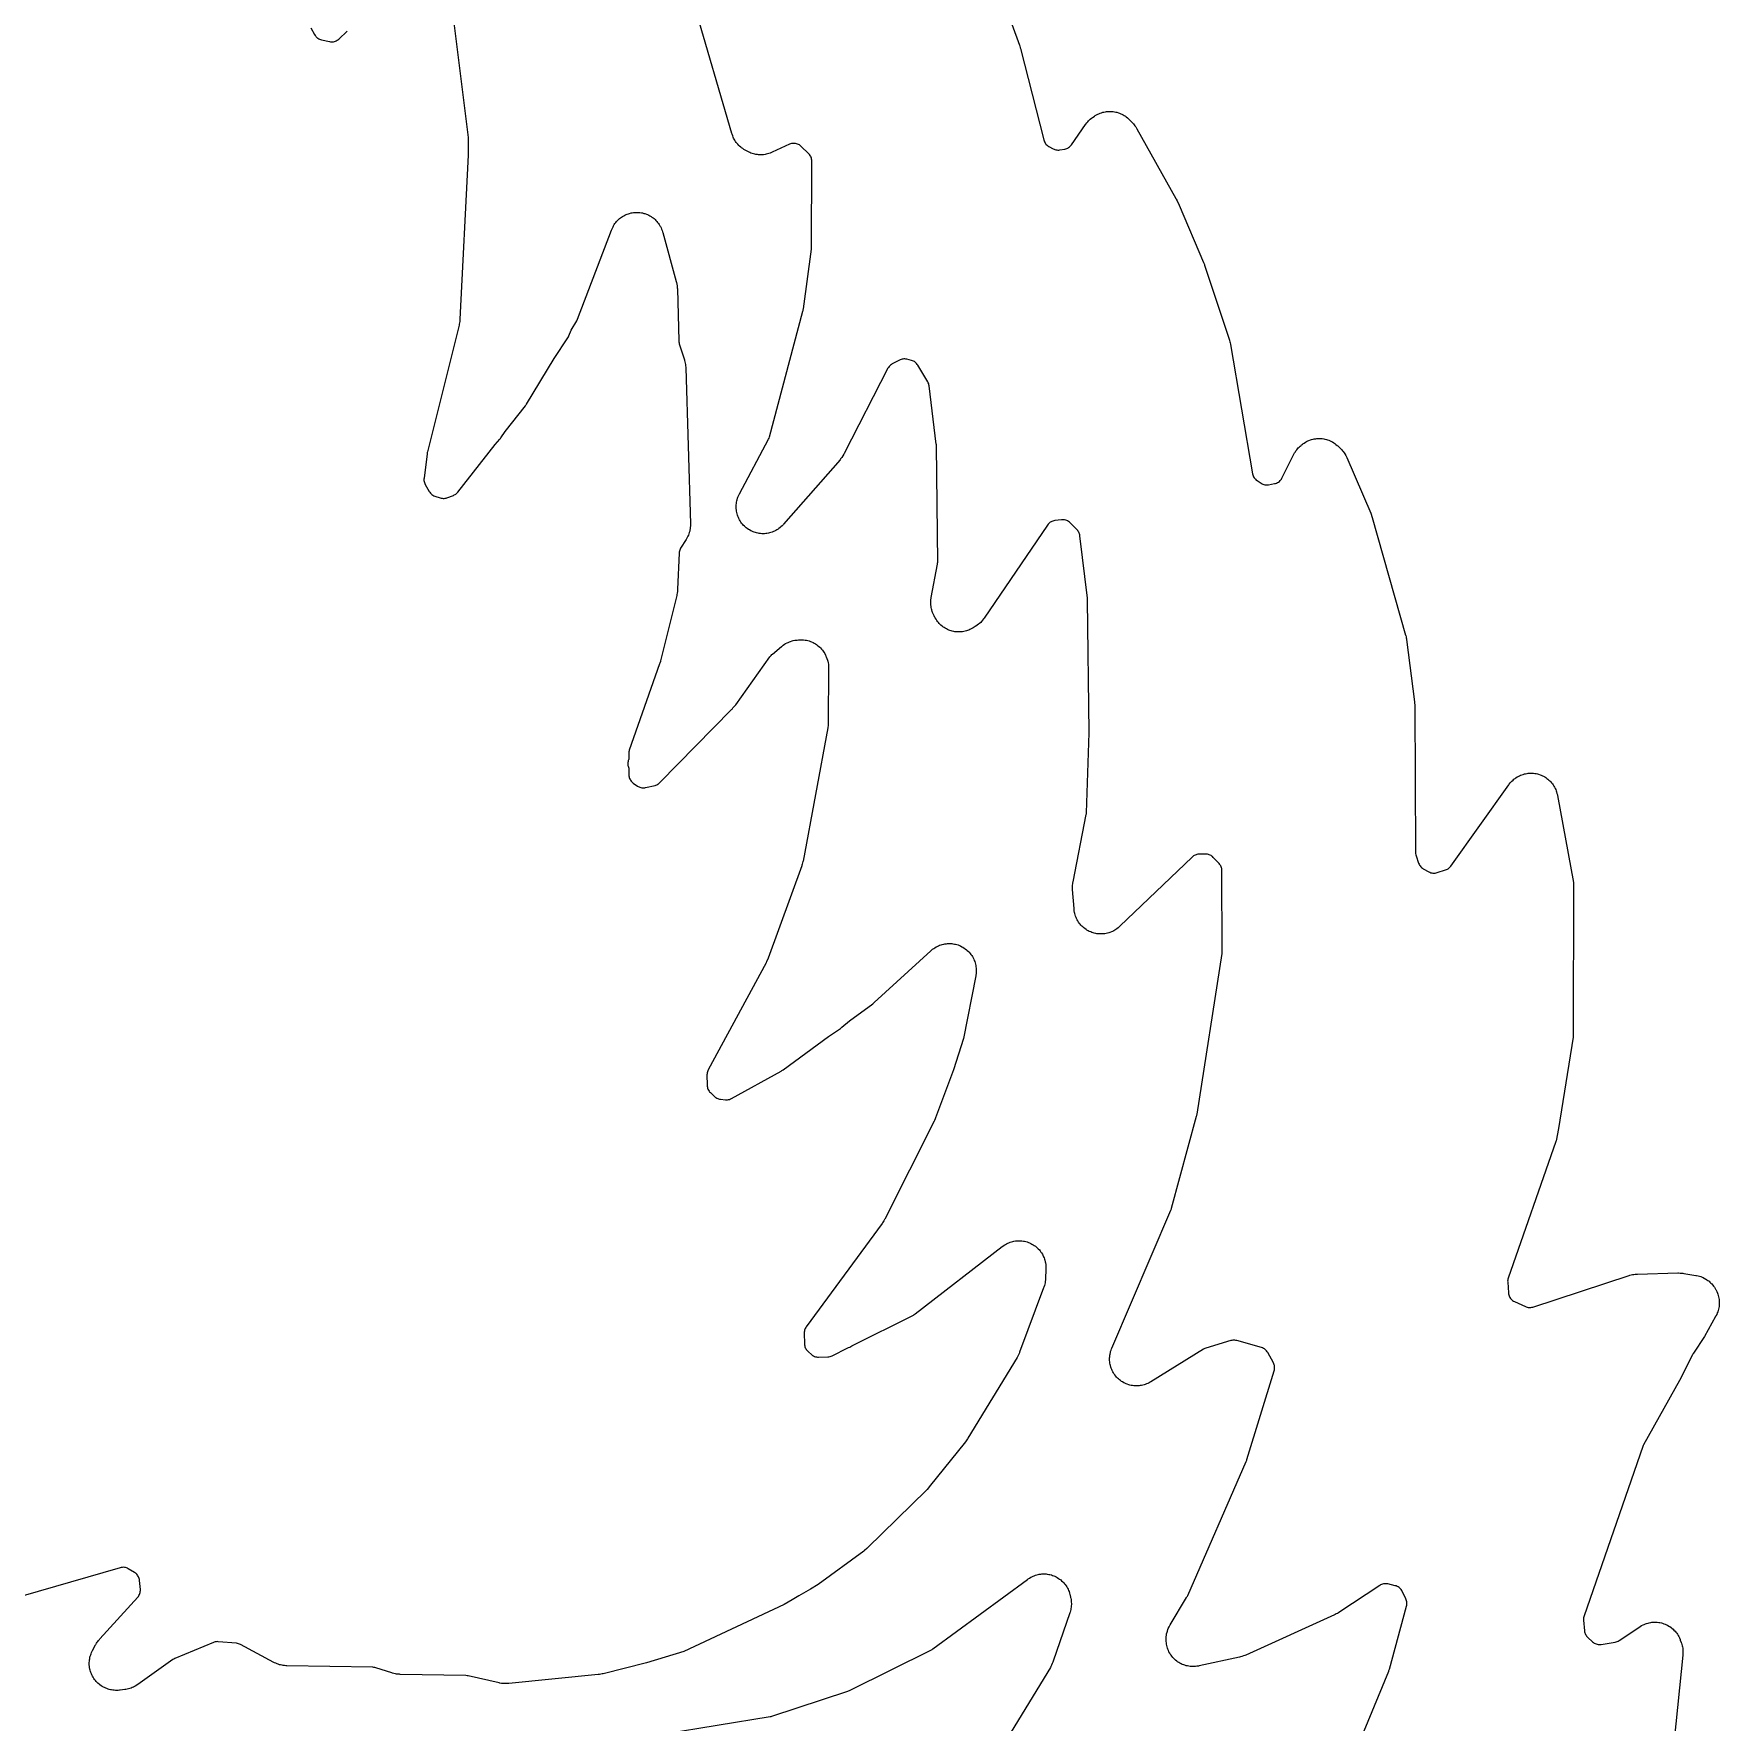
# Model space of a CAD drawing. Header units: millimetres. Extents: x 0 to 194, y 0 to 300.
# Drawn here: x 142.82 to 192.11, y 203.39 to 252.75 of the extents above; entities that cross this region are included whole.
import ezdxf

# ---------------------------------------------------------------- set-up
doc = ezdxf.new("R2010")
doc.units = ezdxf.units.MM
doc.layers.add('CUT', color=7, linetype='CONTINUOUS')

msp = doc.modelspace()

# ---------------------------------------------------------------- linework, layer by layer
at = {"layer": 'CUT'}
for points in [[(170.7103, 254.9935), (171.6504, 252.4175), (171.6577, 252.3961), (171.6743, 252.3421), (171.6805, 252.3203), (172.3611, 249.648), (172.3702, 249.6187), (172.3823, 249.5905), (172.3971, 249.5636), (172.4146, 249.5384), (172.4347, 249.5151), (172.4569, 249.494), (172.4813, 249.4753), (172.5074, 249.4592), (172.6334, 249.3899), (172.6595, 249.3772), (172.6866, 249.367), (172.7146, 249.3595), (172.7432, 249.3548), (172.7722, 249.3528), (172.8011, 249.3537), (172.8299, 249.3573), (172.977, 249.3832), (173.0059, 249.3898), (173.0341, 249.3992), (173.0611, 249.4113), (173.0869, 249.426), (173.111, 249.4432), (173.1334, 249.4627), (173.1537, 249.4844), (173.1717, 249.5079), (173.5791, 250.0962), (173.5916, 250.1133), (173.6173, 250.1469), (173.6445, 250.1793), (173.6661, 250.2026), (173.6963, 250.2323), (173.7199, 250.2535), (173.7528, 250.2802), (173.7869, 250.3053), (173.8042, 250.3175), (173.8472, 250.3462), (173.8658, 250.358), (173.9036, 250.3806), (173.9424, 250.4013), (173.9722, 250.4154), (174.0129, 250.4323), (174.044, 250.4434), (174.0861, 250.4562), (174.1181, 250.4642), (174.1613, 250.4728), (174.194, 250.4777), (174.2378, 250.482), (174.2707, 250.4837), (174.3148, 250.4837), (174.3477, 250.4821), (174.3916, 250.4779), (174.4242, 250.4731), (174.4674, 250.4646), (174.4994, 250.4566), (174.5416, 250.4439), (174.5727, 250.4328), (174.6134, 250.4161), (174.6432, 250.402), (174.6821, 250.3813), (174.7105, 250.3644), (174.7471, 250.3401), (174.7737, 250.3205), (174.8078, 250.2926), (174.8405, 250.2632), (174.8565, 250.248), (174.9382, 250.1668), (174.9527, 250.1518), (174.9809, 250.121), (175.0076, 250.089), (175.0265, 250.0641), (175.0501, 250.0297), (175.0722, 249.9943), (175.0828, 249.9764), (176.2217, 247.941), (176.2256, 247.9332), (176.2321, 247.9201), (176.2578, 247.8681), (176.3194, 247.7437), (177.033, 246.0623), (177.0398, 246.0452), (177.056, 246.0024), (177.0621, 245.9851), (177.787, 243.7971), (177.792, 243.7809), (177.8014, 243.7484), (177.8096, 243.7155), (177.8166, 243.6824), (177.8198, 243.6658), (178.4654, 239.8904), (178.4723, 239.86), (178.4822, 239.8305), (178.4952, 239.8021), (178.511, 239.7753), (178.5296, 239.7502), (178.5506, 239.7273), (178.5739, 239.7066), (178.5993, 239.6884), (178.7185, 239.612), (178.7429, 239.598), (178.7686, 239.5862), (178.7952, 239.577), (178.8226, 239.5702), (178.8505, 239.5661), (178.8787, 239.5646), (178.9069, 239.5658), (178.9348, 239.5696), (179.1116, 239.6023), (179.1416, 239.6094), (179.1707, 239.6196), (179.1986, 239.6328), (179.225, 239.6487), (179.2496, 239.6672), (179.2722, 239.6882), (179.2925, 239.7114), (179.3104, 239.7365), (179.3255, 239.7634), (179.667, 240.448), (179.6764, 240.4658), (179.6959, 240.5009), (179.717, 240.5352), (179.734, 240.5601), (179.7581, 240.5923), (179.7772, 240.6156), (179.804, 240.6456), (179.8251, 240.6671), (179.8545, 240.6945), (179.8852, 240.7206), (179.9008, 240.7333), (179.9217, 240.7496), (179.9399, 240.763), (179.9769, 240.7889), (180.0151, 240.8129), (180.0447, 240.8294), (180.0851, 240.8495), (180.1162, 240.863), (180.1585, 240.8789), (180.1907, 240.8892), (180.2344, 240.9007), (180.2675, 240.9078), (180.3121, 240.9149), (180.3457, 240.9186), (180.3908, 240.9212), (180.4246, 240.9215), (180.4698, 240.9195), (180.5035, 240.9164), (180.5482, 240.91), (180.5814, 240.9035), (180.6252, 240.8926), (180.6576, 240.8828), (180.7002, 240.8676), (180.7314, 240.8546), (180.7722, 240.8352), (180.802, 240.8192), (180.8406, 240.7958), (180.8687, 240.7768), (180.9048, 240.7497), (180.9394, 240.7207), (180.9564, 240.7058), (181.0177, 240.6493), (181.0346, 240.6329), (181.0674, 240.5993), (181.0984, 240.564), (181.1202, 240.5363), (181.1474, 240.498), (181.1662, 240.4683), (181.1892, 240.4273), (181.21, 240.3852), (181.2199, 240.3639), (181.9231, 238.7347), (181.9338, 238.7073), (181.9585, 238.6379), (181.9675, 238.6098), (182.9416, 235.1748), (182.9459, 235.1587), (182.9537, 235.1264), (182.9604, 235.0938), (182.9659, 235.061), (182.9683, 235.0445), (183.203, 233.2263), (183.2058, 233.1986), (183.2104, 233.1293), (183.2114, 233.1015), (183.2318, 228.8191), (183.2337, 228.7862), (183.2393, 228.7537), (183.2484, 228.722), (183.3224, 228.5091), (183.3341, 228.4803), (183.3488, 228.4529), (183.3662, 228.4271), (183.3862, 228.4032), (183.4085, 228.3816), (183.433, 228.3624), (183.4593, 228.3458), (183.6251, 228.253), (183.6528, 228.2394), (183.6817, 228.2286), (183.7116, 228.2209), (183.7421, 228.2163), (183.7729, 228.2149), (183.8037, 228.2166), (183.8342, 228.2215), (183.864, 228.2295), (184.1127, 228.31), (184.1383, 228.3196), (184.1629, 228.3315), (184.1864, 228.3456), (184.2085, 228.3618), (184.2289, 228.3799), (184.2477, 228.3998), (184.2646, 228.4213), (185.9589, 230.7992), (185.9721, 230.8167), (185.9993, 230.8511), (186.0281, 230.8842), (186.0509, 230.9079), (186.0828, 230.938), (186.1077, 230.9594), (186.1424, 230.9863), (186.1694, 231.0051), (186.2065, 231.0285), (186.2351, 231.0446), (186.2744, 231.0642), (186.3044, 231.0775), (186.3454, 231.0932), (186.3766, 231.1035), (186.4189, 231.1151), (186.451, 231.1223), (186.4942, 231.1298), (186.5268, 231.1338), (186.5706, 231.137), (186.6034, 231.1378), (186.6473, 231.1368), (186.6801, 231.1344), (186.7236, 231.1291), (186.756, 231.1235), (186.7988, 231.114), (186.8305, 231.1053), (186.8722, 231.0917), (186.9029, 231.0799), (186.9431, 231.0623), (186.9725, 231.0476), (187.0108, 231.0261), (187.0386, 231.0087), (187.0746, 230.9836), (187.1006, 230.9635), (187.1339, 230.935), (187.1579, 230.9124), (187.1883, 230.8809), (187.2099, 230.8561), (187.2371, 230.8217), (187.2562, 230.7949), (187.28, 230.758), (187.2964, 230.7296), (187.3164, 230.6905), (187.33, 230.6606), (187.3461, 230.6198), (187.3567, 230.5887), (187.3687, 230.5465), (187.3787, 230.5038), (187.3832, 230.4823), (187.8494, 227.9397), (187.8525, 227.9205), (187.8423, 223.4189), (187.4128, 220.7478), (187.3432, 220.3868), (187.338, 220.3708), (185.9428, 216.3753), (185.9343, 216.3463), (185.9287, 216.3166), (185.9262, 216.2864), (185.9267, 216.2562), (185.9477, 215.9451), (185.9511, 215.9161), (185.9573, 215.8876), (185.9662, 215.8598), (185.9778, 215.833), (185.9919, 215.8074), (186.0085, 215.7834), (186.0273, 215.7611), (186.0482, 215.7407), (186.071, 215.7224), (186.0954, 215.7064), (186.1213, 215.6929), (186.4436, 215.5442), (186.4697, 215.5336), (186.4965, 215.5256), (186.5241, 215.52), (186.552, 215.5171), (186.5801, 215.5168), (186.6081, 215.5191), (186.6357, 215.524), (186.6628, 215.5315), (189.4759, 216.454), (189.4968, 216.4603), (189.5388, 216.4718), (189.5813, 216.4813), (189.6135, 216.4869), (189.6567, 216.4923), (189.7001, 216.4955), (189.7219, 216.4966), (190.9026, 216.5276), (190.9241, 216.5276), (190.9671, 216.5267), (191.01, 216.5237), (191.0527, 216.5187), (191.074, 216.5157), (191.4311, 216.4562), (191.4531, 216.452), (191.4968, 216.4424), (191.54, 216.4307), (191.5719, 216.4203), (191.6138, 216.4044), (191.6445, 216.3909), (191.6845, 216.3708), (191.7137, 216.3543), (191.7516, 216.3304), (191.779, 216.3111), (191.8143, 216.2836), (191.8397, 216.2616), (191.8721, 216.2307), (191.8952, 216.2063), (191.9243, 216.1723), (191.9448, 216.1458), (191.9705, 216.1091), (191.9942, 216.0712), (192.0056, 216.0519), (192.009, 216.0457), (192.0197, 216.0254), (192.0401, 215.9842), (192.0583, 215.942), (192.0703, 215.9097), (192.0841, 215.8659), (192.0927, 215.8325), (192.102, 215.7875), (192.1072, 215.7535), (192.1118, 215.7078), (192.1135, 215.6734), (192.1135, 215.6274), (192.1117, 215.593), (192.1069, 215.5473), (192.1016, 215.5133), (192.0922, 215.4683), (192.0834, 215.435), (192.0695, 215.3912), (192.0574, 215.359), (192.039, 215.3168), (192.0186, 215.2757), (192.0078, 215.2554), (191.679, 214.6711), (191.3588, 214.1857), (191.3493, 214.1703), (191.337, 214.1489), (191.3284, 214.133), (190.9552, 213.3848), (189.8967, 211.5041), (189.8846, 211.4801), (189.8747, 211.4552), (188.1603, 206.5079), (188.1515, 206.4773), (188.146, 206.446), (188.1438, 206.4143), (188.145, 206.3825), (188.1737, 206.0665), (188.1775, 206.0389), (188.1838, 206.0119), (188.1926, 205.9855), (188.2038, 205.9601), (188.2173, 205.9358), (188.233, 205.9129), (188.2507, 205.8915), (188.2704, 205.8718), (188.4089, 205.7456), (188.432, 205.7266), (188.4568, 205.71), (188.4832, 205.6959), (188.5108, 205.6845), (188.5394, 205.676), (188.5687, 205.6703), (188.5985, 205.6676), (188.6283, 205.6678), (188.658, 205.671), (189.0655, 205.7357), (189.0971, 205.7424), (189.1277, 205.7525), (189.1571, 205.7659), (189.1849, 205.7823), (189.7868, 206.1834), (189.8058, 206.1955), (189.8446, 206.2186), (189.8844, 206.2397), (189.915, 206.254), (189.9568, 206.271), (189.9886, 206.2822), (190.0319, 206.295), (190.0647, 206.3029), (190.109, 206.3113), (190.1425, 206.3159), (190.1874, 206.3198), (190.2212, 206.321), (190.2663, 206.3204), (190.3, 206.3182), (190.3448, 206.3131), (190.3781, 206.3075), (190.4222, 206.2979), (190.4548, 206.2891), (190.4977, 206.2752), (190.5293, 206.2631), (190.5705, 206.2449), (190.6007, 206.2298), (190.64, 206.2075), (190.6685, 206.1894), (190.7053, 206.1634), (190.7319, 206.1425), (190.7659, 206.1129), (190.7903, 206.0895), (190.8212, 206.0567), (190.843, 206.0309), (190.8705, 205.9952), (190.8897, 205.9674), (190.9134, 205.929), (190.9297, 205.8994), (190.9495, 205.8589), (190.9672, 205.8174), (190.9756, 205.7965), (191.0009, 205.7277), (191.0076, 205.7084), (191.02, 205.6694), (191.0306, 205.63), (191.0372, 205.6001), (191.0442, 205.5598), (191.048, 205.5294), (191.0513, 205.4887), (191.0524, 205.458), (191.052, 205.4172), (191.0498, 205.3764), (191.0482, 205.356), (190.7965, 202.8686)], [(155.0343, 253.6911), (155.5278, 249.7152), (155.5279, 249.2063), (155.2856, 244.4096), (155.284, 244.3879), (155.2797, 244.3445), (155.2733, 244.3014), (155.2648, 244.2587), (155.2601, 244.2374), (154.3359, 240.5296), (154.3321, 240.5118), (154.3275, 240.4873), (154.3247, 240.4693), (154.237, 239.7593), (154.2348, 239.7278), (154.2359, 239.6961), (154.2404, 239.6648), (154.2481, 239.6341), (154.259, 239.6044), (154.273, 239.576), (154.3855, 239.3751), (154.4023, 239.3485), (154.4218, 239.3238), (154.4438, 239.3013), (154.468, 239.2812), (154.4942, 239.2637), (154.522, 239.2491), (154.5513, 239.2375), (154.7067, 239.185), (154.7349, 239.177), (154.7638, 239.1718), (154.7931, 239.1694), (154.8225, 239.1699), (154.8517, 239.1733), (154.8804, 239.1795), (154.9083, 239.1885), (155.0949, 239.2587), (155.12, 239.2695), (155.144, 239.2825), (155.1667, 239.2976), (155.188, 239.3148), (155.2076, 239.3338), (155.2253, 239.3545), (156.3154, 240.7455), (156.4578, 240.8997), (156.473, 240.9175), (156.4868, 240.9364), (156.6134, 241.1258), (157.2021, 241.877), (157.2129, 241.8918), (157.2271, 241.9124), (157.2371, 241.9278), (158.0408, 243.2603), (158.4433, 243.8623), (158.4599, 243.8903), (158.4734, 243.9199), (158.5373, 244.0836), (158.7024, 244.3574), (158.7153, 244.381), (158.7259, 244.4056), (159.7184, 247.0138), (159.7266, 247.0339), (159.744, 247.0736), (159.7632, 247.1125), (159.7791, 247.141), (159.802, 247.1778), (159.8205, 247.2046), (159.8469, 247.2391), (159.8679, 247.2639), (159.8975, 247.2957), (159.9208, 247.3184), (159.9533, 247.3472), (159.9787, 247.3675), (160.0138, 247.393), (160.041, 247.4108), (160.0784, 247.4328), (160.1072, 247.448), (160.1466, 247.4662), (160.1767, 247.4785), (160.2177, 247.4929), (160.2489, 247.5022), (160.291, 247.5126), (160.3229, 247.5189), (160.3659, 247.5252), (160.3983, 247.5283), (160.4416, 247.5304), (160.4742, 247.5304), (160.5175, 247.5284), (160.5499, 247.5253), (160.5929, 247.519), (160.6248, 247.5128), (160.667, 247.5024), (160.6981, 247.4931), (160.7391, 247.4788), (160.7692, 247.4665), (160.8086, 247.4483), (160.8374, 247.4332), (160.8749, 247.4112), (160.9021, 247.3934), (160.9373, 247.368), (160.9627, 247.3476), (160.9952, 247.3189), (161.0185, 247.2962), (161.0481, 247.2645), (161.0692, 247.2396), (161.0956, 247.2052), (161.1141, 247.1784), (161.1371, 247.1416), (161.1529, 247.1132), (161.1722, 247.0743), (161.1853, 247.0445), (161.2008, 247.004), (161.2143, 246.9627), (161.2205, 246.9419), (161.6135, 245.5109), (161.6198, 245.4847), (161.631, 245.4319), (161.6389, 245.3786), (161.6437, 245.3249), (161.6452, 245.2979), (161.688, 243.7752), (161.6901, 243.7473), (161.6947, 243.7198), (161.7019, 243.6928), (161.852, 243.2201), (161.8579, 243.2001), (161.8686, 243.1599), (161.8775, 243.1192), (161.8827, 243.0884), (161.8878, 243.0471), (161.891, 243.0056), (161.8921, 242.9848), (162.0274, 238.43), (162.0275, 238.4079), (162.0266, 238.3638), (162.0236, 238.3198), (162.0197, 238.287), (162.0124, 238.2435), (162.0053, 238.2112), (161.9938, 238.1686), (161.9836, 238.1371), (161.9679, 238.0959), (161.9547, 238.0656), (161.9351, 238.026), (161.9135, 237.9875), (161.9023, 237.9686), (161.7409, 237.7106), (161.7259, 237.6836), (161.7137, 237.6551), (161.7045, 237.6255), (161.6984, 237.5952), (161.6955, 237.5643), (161.6506, 236.5131), (161.6491, 236.4908), (161.645, 236.4462), (161.6387, 236.4019), (161.6301, 236.3579), (161.6253, 236.3361), (161.1536, 234.4235), (161.1479, 234.4024), (161.1322, 234.3501), (161.1255, 234.3293), (160.2388, 231.8145), (160.2312, 231.7897), (160.2258, 231.7643), (160.2227, 231.7385), (160.2217, 231.7126), (160.223, 231.5367), (160.2202, 231.53), (160.2107, 231.5037), (160.2038, 231.4766), (160.1993, 231.449), (160.1975, 231.421), (160.1982, 231.3931), (160.2016, 231.3653), (160.2076, 231.338), (160.216, 231.3113), (160.2248, 231.2875), (160.2262, 231.0909), (160.2278, 231.0623), (160.2321, 231.034), (160.2391, 231.0062), (160.2487, 230.9792), (160.2608, 230.9532), (160.2754, 230.9285), (160.2922, 230.9053), (160.3112, 230.8839), (160.3321, 230.8643), (160.3548, 230.8468), (160.4773, 230.7616), (160.501, 230.7467), (160.526, 230.7341), (160.552, 230.7239), (160.5789, 230.7161), (160.6064, 230.7109), (160.6343, 230.7082), (160.6623, 230.7082), (160.6902, 230.7108), (160.7177, 230.7159), (160.992, 230.7808), (161.0191, 230.7885), (161.0453, 230.7988), (161.0705, 230.8115), (161.0943, 230.8264), (161.1166, 230.8436), (161.1372, 230.8627), (163.2289, 232.9963), (163.2444, 233.0134), (163.2586, 233.0317), (163.2684, 233.0455), (163.3205, 233.0983), (163.3368, 233.1162), (163.3515, 233.1354), (164.3479, 234.5416), (164.3574, 234.5518), (164.3837, 234.5781), (164.4111, 234.6032), (164.425, 234.6155), (164.689, 234.8386), (164.707, 234.853), (164.7438, 234.881), (164.7819, 234.907), (164.8115, 234.925), (164.8521, 234.947), (164.8833, 234.9619), (164.926, 234.9796), (164.9586, 234.9912), (165.0029, 235.0045), (165.0365, 235.0127), (165.0819, 235.0213), (165.1276, 235.0276), (165.1506, 235.0301), (165.1894, 235.0335), (165.2122, 235.0348), (165.258, 235.0364), (165.3038, 235.0356), (165.338, 235.0333), (165.3835, 235.0279), (165.4173, 235.0221), (165.462, 235.0121), (165.495, 235.0029), (165.5384, 234.9884), (165.5704, 234.9759), (165.6121, 234.9571), (165.6426, 234.9414), (165.6822, 234.9184), (165.711, 234.8997), (165.7481, 234.8728), (165.7748, 234.8513), (165.8089, 234.8208), (165.8333, 234.7967), (165.8642, 234.7628), (165.886, 234.7363), (165.9132, 234.6996), (165.9322, 234.671), (165.9556, 234.6316), (165.9769, 234.5911), (165.9871, 234.5706), (165.9913, 234.5615), (166.0011, 234.5387), (166.0194, 234.4927), (166.0352, 234.4458), (166.0451, 234.41), (166.0556, 234.3616), (166.0614, 234.325), (166.0666, 234.2757), (166.069, 234.2262), (166.0695, 234.2015), (166.0591, 232.6211), (166.0586, 232.6011), (166.0565, 232.5614), (166.0527, 232.5217), (166.0472, 232.4823), (166.044, 232.4626), (165.3207, 228.5701), (165.317, 228.5518), (165.3086, 228.5155), (165.2988, 228.4796), (165.2876, 228.4441), (165.2815, 228.4265), (164.3005, 225.7331), (164.2881, 225.7026), (164.2545, 225.6277), (164.2399, 225.5982), (162.5475, 222.4669), (162.5343, 222.4393), (162.524, 222.4105), (162.5168, 222.3808), (162.5125, 222.3505), (162.5114, 222.3199), (162.5158, 222.0144), (162.5177, 221.9845), (162.5226, 221.9549), (162.5305, 221.9259), (162.5412, 221.8979), (162.5546, 221.8711), (162.5707, 221.8458), (162.5891, 221.8222), (162.6099, 221.8005), (162.7308, 221.6864), (162.752, 221.6683), (162.7747, 221.6522), (162.7988, 221.6382), (162.8241, 221.6266), (162.8504, 221.6173), (162.8774, 221.6106), (162.9049, 221.6063), (163.0483, 221.5911), (163.0788, 221.5894), (163.1093, 221.5908), (163.1394, 221.5953), (163.169, 221.6028), (163.1976, 221.6134), (163.2251, 221.6267), (164.6828, 222.4314), (164.6995, 222.4414), (164.7221, 222.4558), (164.7382, 222.4669), (166.0637, 223.4429), (166.4127, 223.6766), (166.4257, 223.6859), (166.4433, 223.699), (166.4559, 223.709), (166.6816, 223.8979), (167.359, 224.3967), (167.3715, 224.4064), (167.3882, 224.4201), (167.4002, 224.4305), (169.0588, 225.9453), (169.0758, 225.96), (169.1105, 225.9887), (169.1466, 226.0155), (169.1746, 226.0343), (169.2132, 226.0574), (169.243, 226.0733), (169.2837, 226.0925), (169.3149, 226.1053), (169.3573, 226.1203), (169.3896, 226.1299), (169.4334, 226.1406), (169.4665, 226.1469), (169.511, 226.1532), (169.5446, 226.1562), (169.5896, 226.158), (169.6233, 226.1576), (169.6682, 226.1549), (169.7018, 226.1512), (169.7462, 226.144), (169.7792, 226.1369), (169.8226, 226.1253), (169.8547, 226.115), (169.8969, 226.0991), (169.9278, 226.0857), (169.9681, 226.0657), (169.9975, 226.0492), (170.0356, 226.0252), (170.0632, 226.0059), (170.0987, 225.9783), (170.1243, 225.9562), (170.1569, 225.9252), (170.1801, 225.9008), (170.2094, 225.8666), (170.2301, 225.84), (170.2558, 225.8031), (170.2737, 225.7745), (170.2957, 225.7352), (170.3106, 225.705), (170.3285, 225.6637), (170.3404, 225.6321), (170.3541, 225.5892), (170.3627, 225.5566), (170.3721, 225.5126), (170.3774, 225.4793), (170.3823, 225.4346), (170.3843, 225.4009), (170.3847, 225.3559), (170.3833, 225.3222), (170.3792, 225.2774), (170.3729, 225.2329), (170.3692, 225.2107), (170.0146, 223.3786), (169.7214, 222.4652), (169.1942, 221.0596), (169.1852, 221.0373), (169.1611, 220.9823), (169.1509, 220.9605), (167.7154, 218.1041), (167.7065, 218.0873), (167.688, 218.0541), (167.6681, 218.0216), (167.6468, 217.9901), (167.6359, 217.9745), (165.413, 214.9569), (165.3974, 214.9335), (165.384, 214.9087), (165.373, 214.8827), (165.3645, 214.8558), (165.3586, 214.8282), (165.3553, 214.8002), (165.3546, 214.772), (165.3621, 214.4513), (165.364, 214.4232), (165.3686, 214.3954), (165.3758, 214.3681), (165.3855, 214.3417), (165.3977, 214.3163), (165.4122, 214.2921), (165.4288, 214.2694), (165.4476, 214.2484), (165.4682, 214.2292), (165.5752, 214.1387), (165.6, 214.1198), (165.6266, 214.1036), (165.6548, 214.0903), (165.6842, 214.08), (165.7145, 214.0727), (165.7454, 214.0687), (165.7765, 214.0678), (166.0444, 214.0746), (166.0773, 214.0773), (166.1096, 214.0835), (166.1411, 214.0932), (166.1713, 214.1063), (166.632, 214.3373), (166.6536, 214.3448), (166.6854, 214.3603), (166.7513, 214.3972), (168.5477, 215.2979), (168.573, 215.3121), (168.5967, 215.3287), (171.147, 217.3002), (171.165, 217.3134), (171.2015, 217.3388), (171.2392, 217.3624), (171.2683, 217.3787), (171.3082, 217.3985), (171.3388, 217.4118), (171.3804, 217.4275), (171.4122, 217.4378), (171.4552, 217.4493), (171.4878, 217.4563), (171.5317, 217.4636), (171.5648, 217.4673), (171.6093, 217.4702), (171.6426, 217.4707), (171.6871, 217.4691), (171.7203, 217.4663), (171.7645, 217.4604), (171.7973, 217.4543), (171.8406, 217.444), (171.8726, 217.4347), (171.9147, 217.4202), (171.9457, 217.4078), (171.9861, 217.3892), (172.0157, 217.3738), (172.0541, 217.3513), (172.082, 217.3331), (172.118, 217.3069), (172.144, 217.286), (172.1772, 217.2563), (172.201, 217.2329), (172.2311, 217.2002), (172.2525, 217.1746), (172.2792, 217.139), (172.298, 217.1114), (172.3211, 217.0733), (172.337, 217.044), (172.3562, 217.0039), (172.3691, 216.9731), (172.3843, 216.9313), (172.3941, 216.8994), (172.4051, 216.8563), (172.4117, 216.8236), (172.4184, 216.7795), (172.4217, 216.7464), (172.424, 216.7019), (172.424, 216.6574), (172.4235, 216.6351), (172.41, 216.3524), (172.4083, 216.3292), (172.4036, 216.283), (172.3967, 216.2372), (172.3897, 216.2031), (172.378, 216.1582), (172.364, 216.114), (172.3564, 216.092), (171.6545, 214.2132), (171.6466, 214.1934), (171.6298, 214.1543), (171.6112, 214.116), (171.5908, 214.0787), (171.5802, 214.0602), (170.1442, 211.7016), (170.1284, 211.6775), (170.087, 211.6184), (170.0697, 211.5953), (169.0097, 210.2718), (168.9923, 210.2513), (168.9473, 210.2016), (168.9287, 210.1822), (167.2077, 208.4926), (167.1838, 208.4708), (167.1221, 208.4184), (167.0967, 208.3984), (165.7661, 207.4236), (165.5375, 207.2894), (165.1944, 207.0879), (165.0007, 206.9741), (164.7683, 206.8376), (161.8314, 205.461), (160.7428, 205.1267), (159.4751, 204.8131), (159.4436, 204.8064), (159.3643, 204.7928), (159.3325, 204.7884), (156.7198, 204.5277), (156.5066, 204.5303), (156.502, 204.5308), (156.4543, 204.539), (156.4305, 204.5438), (155.5245, 204.7503), (155.4943, 204.7556), (155.4637, 204.7578), (153.5401, 204.795), (153.5181, 204.796), (153.4743, 204.799), (153.4306, 204.8042), (153.3981, 204.8096), (153.3551, 204.819), (153.3126, 204.8305), (153.2915, 204.8367), (152.8284, 204.9865), (152.8, 204.9942), (152.7709, 204.9991), (152.7415, 205.0011), (150.2215, 205.0466), (150.2002, 205.0475), (150.1577, 205.0503), (150.1153, 205.0551), (150.0837, 205.0602), (150.042, 205.069), (150.0111, 205.0771), (149.9704, 205.0898), (149.9404, 205.1008), (149.901, 205.1173), (149.8625, 205.1356), (149.8435, 205.1452), (148.8694, 205.6676), (148.842, 205.6806), (148.8134, 205.6907), (148.784, 205.6979), (148.754, 205.7021), (148.219, 205.7493), (148.19, 205.7505), (148.1611, 205.7488), (148.1326, 205.7444), (148.1045, 205.7373), (148.0773, 205.7275), (146.9487, 205.2577), (146.9187, 205.2432), (146.8904, 205.2254), (145.8635, 204.4972), (145.8454, 204.4849), (145.8085, 204.4614), (145.7705, 204.4397), (145.7413, 204.4248), (145.7014, 204.4069), (145.6708, 204.3949), (145.6294, 204.3809), (145.5978, 204.372), (145.5552, 204.3621), (145.5121, 204.3543), (145.4905, 204.351), (145.3509, 204.3327), (145.3299, 204.3304), (145.2879, 204.3269), (145.2457, 204.3254), (145.2141, 204.3257), (145.172, 204.3281), (145.1406, 204.3314), (145.0988, 204.3378), (145.0679, 204.344), (145.0269, 204.3542), (144.9966, 204.3633), (144.9569, 204.3773), (144.9276, 204.3892), (144.8893, 204.4069), (144.8596, 204.4223), (144.8227, 204.4438), (144.7938, 204.4625), (144.7587, 204.4876), (144.7334, 204.5077), (144.701, 204.5361), (144.6777, 204.5585), (144.6481, 204.5898), (144.627, 204.6143), (144.6006, 204.6484), (144.582, 204.6748), (144.5589, 204.7112), (144.5429, 204.7393), (144.5234, 204.7777), (144.5102, 204.8072), (144.4945, 204.8473), (144.4842, 204.8779), (144.4724, 204.9194), (144.465, 204.9508), (144.4572, 204.9932), (144.4529, 205.0253), (144.4492, 205.0682), (144.448, 205.1005), (144.4484, 205.1436), (144.4503, 205.1758), (144.4549, 205.2187), (144.4598, 205.2506), (144.4685, 205.2929), (144.4764, 205.3242), (144.4891, 205.3654), (144.5, 205.3958), (144.5165, 205.4356), (144.535, 205.4745), (144.5446, 205.4938), (144.6303, 205.6547), (144.6395, 205.6711), (144.6585, 205.7034), (144.6788, 205.735), (144.695, 205.758), (144.7179, 205.7877), (144.742, 205.8164), (144.7544, 205.8306), (145.864, 207.0466), (145.8838, 207.0706), (145.9009, 207.0966), (145.9153, 207.1242), (145.9267, 207.1531), (145.9351, 207.1831), (145.9403, 207.2137), (145.9424, 207.2447), (145.9412, 207.2758), (145.9172, 207.5408), (145.9134, 207.5688), (145.9069, 207.5963), (145.8978, 207.6231), (145.8863, 207.6489), (145.8724, 207.6735), (145.8562, 207.6967), (145.838, 207.7183), (145.8178, 207.7381), (145.7958, 207.7558), (145.7722, 207.7714), (145.5886, 207.881), (145.5615, 207.8954), (145.533, 207.9069), (145.5035, 207.9154), (145.4734, 207.9209), (145.4428, 207.9233), (145.4121, 207.9225), (145.3816, 207.9186), (145.3518, 207.9116), (142.003, 206.9464)], [(180.7582, 200.786), (182.4473, 204.8883), (182.4539, 204.9058), (182.4622, 204.9302), (182.4677, 204.9482), (182.9684, 206.7904), (182.9749, 206.82), (182.9783, 206.8502), (182.9787, 206.8805), (182.976, 206.9108), (182.9703, 206.9406), (182.9616, 206.9697), (182.95, 206.9977), (182.8435, 207.222), (182.8293, 207.2484), (182.8126, 207.2733), (182.7934, 207.2964), (182.772, 207.3174), (182.7487, 207.3362), (182.7235, 207.3526), (182.6969, 207.3664), (182.669, 207.3774), (182.6402, 207.3857), (182.4181, 207.4371), (182.3881, 207.4425), (182.3578, 207.4447), (182.3273, 207.4439), (182.2971, 207.4401), (182.2675, 207.4331), (182.2387, 207.4233), (182.211, 207.4105), (182.1848, 207.395), (180.9921, 206.6056), (180.977, 206.596), (180.9464, 206.5774), (180.9151, 206.5601), (180.8831, 206.5441), (180.867, 206.5364), (178.2667, 205.3576), (178.2448, 205.3483), (178.2005, 205.331), (178.1554, 205.3161), (178.1095, 205.3035), (178.0865, 205.2979), (176.9039, 205.0406), (176.8819, 205.0364), (176.8377, 205.0291), (176.7932, 205.024), (176.7597, 205.0218), (176.715, 205.0211), (176.6814, 205.0223), (176.6368, 205.0261), (176.6035, 205.0306), (176.5595, 205.0388), (176.5268, 205.0466), (176.4838, 205.0591), (176.4521, 205.0701), (176.4106, 205.0869), (176.3801, 205.101), (176.3405, 205.1218), (176.3116, 205.1388), (176.2742, 205.1635), (176.2471, 205.1833), (176.2123, 205.2116), (176.1874, 205.234), (176.1556, 205.2656), (176.133, 205.2904), (176.1045, 205.3249), (176.0845, 205.3519), (176.0595, 205.3891), (176.0423, 205.4179), (176.0212, 205.4574), (176.0069, 205.4877), (175.9899, 205.5292), (175.9787, 205.5608), (175.9658, 205.6037), (175.9578, 205.6363), (175.9493, 205.6803), (175.9446, 205.7135), (175.9405, 205.7581), (175.9386, 205.8029), (175.9382, 205.8234), (175.939, 205.8458), (175.942, 205.8938), (175.9475, 205.9415), (175.9535, 205.977), (175.9641, 206.0239), (175.9739, 206.0586), (175.9894, 206.1041), (176.0028, 206.1375), (176.0231, 206.181), (176.0457, 206.2235), (176.0575, 206.2444), (176.5384, 207.042), (176.5479, 207.059), (176.5602, 207.0827), (176.5686, 207.1003), (178.283, 211.0165), (178.2895, 211.0326), (178.2978, 211.0551), (178.3034, 211.0716), (179.0973, 213.6708), (179.1046, 213.6997), (179.109, 213.7292), (179.1104, 213.7589), (179.1089, 213.7887), (179.1044, 213.8182), (179.097, 213.847), (179.0868, 213.875), (179.0739, 213.9019), (178.9111, 214.201), (178.8955, 214.2264), (178.8775, 214.2502), (178.8573, 214.2721), (178.8349, 214.2919), (178.8107, 214.3093), (178.7849, 214.3243), (178.7577, 214.3366), (178.7294, 214.3462), (178.0034, 214.5519), (177.9757, 214.5584), (177.9476, 214.5622), (177.9192, 214.5633), (177.8909, 214.5617), (177.8628, 214.5575), (177.8352, 214.5506), (177.099, 214.3292), (177.0743, 214.3206), (177.0505, 214.3099), (177.0277, 214.2971), (175.4951, 213.3498), (175.4762, 213.3387), (175.438, 213.3176), (175.3987, 213.2983), (175.3686, 213.2853), (175.3277, 213.2699), (175.2965, 213.2599), (175.2542, 213.2486), (175.2222, 213.2416), (175.179, 213.2345), (175.1465, 213.2307), (175.1028, 213.2277), (175.0701, 213.2271), (175.0263, 213.2284), (174.9937, 213.231), (174.9503, 213.2365), (174.918, 213.2423), (174.8754, 213.252), (174.8438, 213.2609), (174.8023, 213.2747), (174.7718, 213.2865), (174.7318, 213.3043), (174.7025, 213.3191), (174.6645, 213.3407), (174.6368, 213.3583), (174.6011, 213.3834), (174.5752, 213.4036), (174.5421, 213.4321), (174.5183, 213.4547), (174.4881, 213.4863), (174.4666, 213.5111), (174.4396, 213.5455), (174.4206, 213.5722), (174.3971, 213.6091), (174.3808, 213.6375), (174.361, 213.6765), (174.3475, 213.7064), (174.3316, 213.7471), (174.3211, 213.7782), (174.3092, 213.8203), (174.3018, 213.8522), (174.294, 213.8952), (174.2897, 213.9277), (174.2861, 213.9713), (174.2851, 214.0041), (174.2857, 214.0478), (174.2878, 214.0805), (174.2927, 214.124), (174.298, 214.1563), (174.3071, 214.1991), (174.3155, 214.2308), (174.3287, 214.2725), (174.344, 214.3135), (174.3521, 214.3338), (176.0758, 218.3605), (176.0833, 218.3798), (176.0926, 218.4066), (176.0988, 218.4264), (176.8308, 221.1106), (176.8348, 221.1269), (176.8396, 221.1494), (176.8426, 221.166), (177.573, 225.8651), (177.5757, 225.8886), (177.5766, 225.9122), (177.5684, 228.2907), (177.567, 228.3186), (177.563, 228.3462), (177.5565, 228.3734), (177.5475, 228.3998), (177.536, 228.4252), (177.5223, 228.4495), (177.5063, 228.4724), (177.4883, 228.4937), (177.3179, 228.6774), (177.2978, 228.6971), (177.2758, 228.7149), (177.2523, 228.7306), (177.2275, 228.7439), (177.2015, 228.7549), (177.1746, 228.7634), (177.1469, 228.7693), (177.1189, 228.7726), (177.0907, 228.7732), (176.8953, 228.7685), (176.8676, 228.7665), (176.8403, 228.762), (176.8134, 228.755), (176.7874, 228.7456), (176.7623, 228.7337), (176.7384, 228.7197), (176.7159, 228.7034), (176.6951, 228.6852), (174.5836, 226.6622), (174.5673, 226.6473), (174.5339, 226.6183), (174.4991, 226.591), (174.472, 226.5718), (174.4347, 226.548), (174.4059, 226.5316), (174.3664, 226.5116), (174.3362, 226.4981), (174.2949, 226.4821), (174.2635, 226.4716), (174.2208, 226.4597), (174.1885, 226.4524), (174.1449, 226.4447), (174.112, 226.4406), (174.0679, 226.4373), (174.0348, 226.4364), (173.9905, 226.4375), (173.9575, 226.4399), (173.9136, 226.4452), (173.8809, 226.4509), (173.8377, 226.4605), (173.8057, 226.4693), (173.7637, 226.4832), (173.7328, 226.4951), (173.6923, 226.513), (173.6627, 226.5279), (173.6242, 226.5497), (173.5962, 226.5674), (173.56, 226.5929), (173.5339, 226.6133), (173.5004, 226.6422), (173.4764, 226.665), (173.4459, 226.6971), (173.4242, 226.7222), (173.397, 226.7571), (173.3779, 226.7842), (173.3543, 226.8216), (173.338, 226.8505), (173.3181, 226.89), (173.3047, 226.9203), (173.2888, 226.9616), (173.2785, 226.9931), (173.2667, 227.0358), (173.2595, 227.0682), (173.252, 227.1118), (173.2467, 227.1557), (173.2446, 227.1777), (173.2046, 227.7333), (173.2036, 227.7532), (173.2025, 227.7929), (173.2032, 227.8326), (173.205, 227.8624), (173.2092, 227.9019), (173.2151, 227.9412), (173.2185, 227.9608), (173.6037, 229.9279), (173.6074, 229.9514), (173.6091, 229.9751), (173.6912, 232.3144), (173.6914, 232.3216), (173.6915, 232.3315), (173.6915, 232.3387), (173.6415, 236.1957), (173.6409, 236.2117), (173.6394, 236.2336), (173.6379, 236.2496), (173.4183, 238.0752), (173.4136, 238.1028), (173.4064, 238.13), (173.3967, 238.1563), (173.3846, 238.1816), (173.3701, 238.2057), (173.3535, 238.2283), (173.3348, 238.2492), (173.131, 238.4574), (173.1085, 238.4781), (173.084, 238.4965), (173.0578, 238.5122), (173.0301, 238.5252), (173.0012, 238.5353), (172.9714, 238.5424), (172.9411, 238.5465), (172.9105, 238.5474), (172.88, 238.5452), (172.6818, 238.5208), (172.6539, 238.5161), (172.6265, 238.5086), (172.6, 238.4987), (172.5745, 238.4863), (172.5503, 238.4715), (172.5276, 238.4545), (172.5066, 238.4355), (172.4875, 238.4145), (172.4705, 238.3919), (170.6164, 235.667), (170.6024, 235.6475), (170.5732, 235.6093), (170.5421, 235.5726), (170.5173, 235.5465), (170.4825, 235.5133), (170.455, 235.49), (170.4168, 235.4608), (170.3771, 235.4337), (170.3569, 235.4206), (170.2958, 235.3836), (170.2771, 235.3728), (170.2392, 235.3523), (170.2004, 235.3335), (170.1707, 235.3209), (170.1302, 235.3059), (170.0994, 235.2962), (170.0577, 235.2852), (170.0261, 235.2785), (169.9835, 235.2715), (169.9514, 235.2679), (169.9083, 235.265), (169.876, 235.2644), (169.8329, 235.2657), (169.8007, 235.2682), (169.7579, 235.2737), (169.7261, 235.2792), (169.684, 235.2887), (169.6528, 235.2973), (169.6119, 235.3108), (169.5817, 235.3224), (169.5422, 235.3397), (169.5133, 235.3541), (169.4756, 235.3751), (169.4482, 235.3922), (169.4127, 235.4168), (169.387, 235.4364), (169.3541, 235.4643), (169.3304, 235.4863), (169.3003, 235.5171), (169.2788, 235.5413), (169.2518, 235.5749), (169.2328, 235.601), (169.2091, 235.6371), (169.1871, 235.6742), (169.1766, 235.693), (169.1525, 235.7387), (169.1429, 235.7579), (169.1247, 235.7969), (169.1083, 235.8367), (169.0975, 235.8671), (169.085, 235.9083), (169.0771, 235.9395), (169.0686, 235.9817), (169.0638, 236.0136), (169.0594, 236.0564), (169.0576, 236.0886), (169.0573, 236.1316), (169.0586, 236.1638), (169.0624, 236.2067), (169.0682, 236.2493), (169.0716, 236.2706), (169.2535, 237.2475), (169.2574, 237.2765), (169.2585, 237.3057), (169.2208, 240.7017), (169.2202, 240.7183), (169.2187, 240.7409), (169.2171, 240.7574), (169.0093, 242.4605), (169.0039, 242.4915), (168.9953, 242.5216), (168.9836, 242.5507), (168.9689, 242.5785), (168.6776, 243.0643), (168.6613, 243.0886), (168.6428, 243.1113), (168.6221, 243.132), (168.5995, 243.1506), (168.5752, 243.1669), (168.5495, 243.1808), (168.5225, 243.1921), (168.4945, 243.2007), (168.3523, 243.237), (168.3252, 243.2426), (168.2978, 243.2457), (168.2701, 243.2462), (168.2425, 243.2442), (168.2152, 243.2396), (168.1885, 243.2326), (168.1625, 243.2231), (168.1375, 243.2113), (167.9289, 243.1006), (167.9028, 243.0849), (167.8784, 243.0668), (167.856, 243.0462), (167.8357, 243.0235), (167.8179, 242.9988), (167.8027, 242.9725), (166.5259, 240.4824), (166.5126, 240.4583), (166.4846, 240.411), (166.4537, 240.3654), (166.4201, 240.3219), (166.4026, 240.3006), (164.7523, 238.4136), (164.7376, 238.3975), (164.7073, 238.3661), (164.6755, 238.3362), (164.6506, 238.3149), (164.6161, 238.2882), (164.5892, 238.2695), (164.5523, 238.2463), (164.5238, 238.2302), (164.4847, 238.2107), (164.4548, 238.1975), (164.4141, 238.1818), (164.383, 238.1716), (164.3409, 238.16), (164.309, 238.1528), (164.266, 238.1453), (164.2336, 238.1412), (164.19, 238.1379), (164.1573, 238.1371), (164.1137, 238.138), (164.0811, 238.1403), (164.0377, 238.1454), (164.0055, 238.1509), (163.9628, 238.1602), (163.9312, 238.1687), (163.8897, 238.1822), (163.8591, 238.1937), (163.8191, 238.2111), (163.7897, 238.2256), (163.7516, 238.2468), (163.7238, 238.264), (163.6878, 238.2888), (163.6618, 238.3087), (163.6285, 238.3368), (163.6045, 238.3591), (163.5741, 238.3903), (163.5524, 238.4148), (163.5251, 238.4489), (163.5059, 238.4754), (163.482, 238.5119), (163.4655, 238.5401), (163.4452, 238.5788), (163.4315, 238.6085), (163.4151, 238.649), (163.4044, 238.6799), (163.392, 238.7217), (163.3842, 238.7535), (163.376, 238.7964), (163.3714, 238.8287), (163.3673, 238.8722), (163.3658, 238.9049), (163.366, 238.9485), (163.3677, 238.9812), (163.3721, 239.0246), (163.377, 239.057), (163.3855, 239.0998), (163.3935, 239.1315), (163.4062, 239.1733), (163.4172, 239.2041), (163.4339, 239.2444), (163.4525, 239.2839), (163.4623, 239.3034), (164.3138, 240.9034), (164.3282, 240.9346), (164.3389, 240.9672), (165.3176, 244.6451), (165.3219, 244.6635), (165.3269, 244.6889), (165.33, 244.7075), (165.566, 246.4567), (165.568, 246.4763), (165.5698, 246.5032), (165.5705, 246.5228), (165.5779, 249.0251), (165.5765, 249.0551), (165.5721, 249.0847), (165.5648, 249.1138), (165.5546, 249.142), (165.5416, 249.169), (165.526, 249.1946), (165.508, 249.2186), (165.4876, 249.2406), (165.2596, 249.4634), (165.237, 249.4834), (165.2126, 249.5009), (165.1865, 249.516), (165.159, 249.5283), (165.1305, 249.5378), (165.1011, 249.5445), (165.0712, 249.5481), (165.0411, 249.5487), (165.0111, 249.5464), (164.9815, 249.541), (164.9525, 249.5326), (164.9246, 249.5214), (164.4171, 249.2881), (164.3972, 249.2796), (164.357, 249.2634), (164.316, 249.2491), (164.2848, 249.24), (164.2427, 249.2297), (164.2108, 249.2236), (164.1678, 249.2175), (164.1355, 249.2145), (164.0921, 249.2125), (164.0596, 249.2126), (164.0163, 249.2148), (163.984, 249.218), (163.9411, 249.2244), (163.9092, 249.2308), (163.8671, 249.2412), (163.836, 249.2506), (163.7951, 249.2651), (163.7651, 249.2774), (163.7258, 249.2958), (163.6874, 249.316), (163.6685, 249.3266), (163.6098, 249.3612), (163.5919, 249.3724), (163.5566, 249.3955), (163.5224, 249.4203), (163.4977, 249.4401), (163.466, 249.468), (163.4432, 249.4899), (163.4143, 249.5207), (163.3937, 249.5447), (163.3677, 249.578), (163.3495, 249.6039), (163.3268, 249.6395), (163.311, 249.6669), (163.2918, 249.7045), (163.2787, 249.7333), (163.263, 249.7725), (163.2492, 249.8124), (163.2428, 249.8325), (162.1519, 253.5399)], [(150.9308, 252.9283), (151.0363, 252.7277), (151.051, 252.7026), (151.0681, 252.6791), (151.0874, 252.6574), (151.1087, 252.6376), (151.1319, 252.62), (151.1566, 252.6047), (151.1827, 252.5919), (151.2099, 252.5817), (151.2379, 252.5741), (151.4733, 252.5228), (151.5017, 252.518), (151.5305, 252.516), (151.5593, 252.5167), (151.588, 252.5203), (151.6161, 252.5265), (151.6435, 252.5354), (151.67, 252.5469), (151.6952, 252.5609), (151.719, 252.5773), (151.741, 252.5959), (151.9892, 252.8258)], [(159.7094, 202.8059), (164.3623, 203.5589), (164.3856, 203.5637), (164.4085, 203.5702), (166.6347, 204.3066), (166.6544, 204.3139), (166.681, 204.3248), (166.7001, 204.3335), (169.0753, 205.5084), (169.0983, 205.521), (169.1202, 205.5357), (171.8839, 207.5717), (171.9022, 207.5845), (171.9394, 207.6091), (171.9777, 207.6319), (172.0073, 207.6475), (172.0477, 207.6664), (172.0787, 207.679), (172.1207, 207.6938), (172.1528, 207.7032), (172.1961, 207.7138), (172.229, 207.72), (172.2732, 207.7262), (172.3064, 207.7292), (172.351, 207.731), (172.3844, 207.7306), (172.429, 207.728), (172.4622, 207.7244), (172.5062, 207.7173), (172.5389, 207.7104), (172.5821, 207.699), (172.6139, 207.6889), (172.6557, 207.6733), (172.6864, 207.6601), (172.7265, 207.6404), (172.7557, 207.6242), (172.7936, 207.6007), (172.8211, 207.5817), (172.8565, 207.5546), (172.8819, 207.5329), (172.9145, 207.5024), (172.9377, 207.4783), (172.967, 207.4447), (172.9877, 207.4185), (173.0136, 207.3822), (173.0316, 207.354), (173.0537, 207.3153), (173.0689, 207.2855), (173.0871, 207.2447), (173.0992, 207.2136), (173.1132, 207.1713), (173.1252, 207.1283), (173.1306, 207.1067), (173.1458, 207.0396), (173.1499, 207.0193), (173.1571, 206.9786), (173.1624, 206.9376), (173.165, 206.9067), (173.1666, 206.8653), (173.1664, 206.8344), (173.1641, 206.793), (173.161, 206.7622), (173.155, 206.7213), (173.1491, 206.6909), (173.1393, 206.6507), (173.1277, 206.611), (173.1215, 206.5913), (172.6368, 205.1762), (172.6282, 205.1532), (172.6098, 205.1078), (172.589, 205.0635), (172.5658, 205.0203), (172.5536, 204.9991), (171.0849, 202.5927)]]:
    msp.add_lwpolyline(points, dxfattribs=at)

doc.saveas('drawing.dxf')
